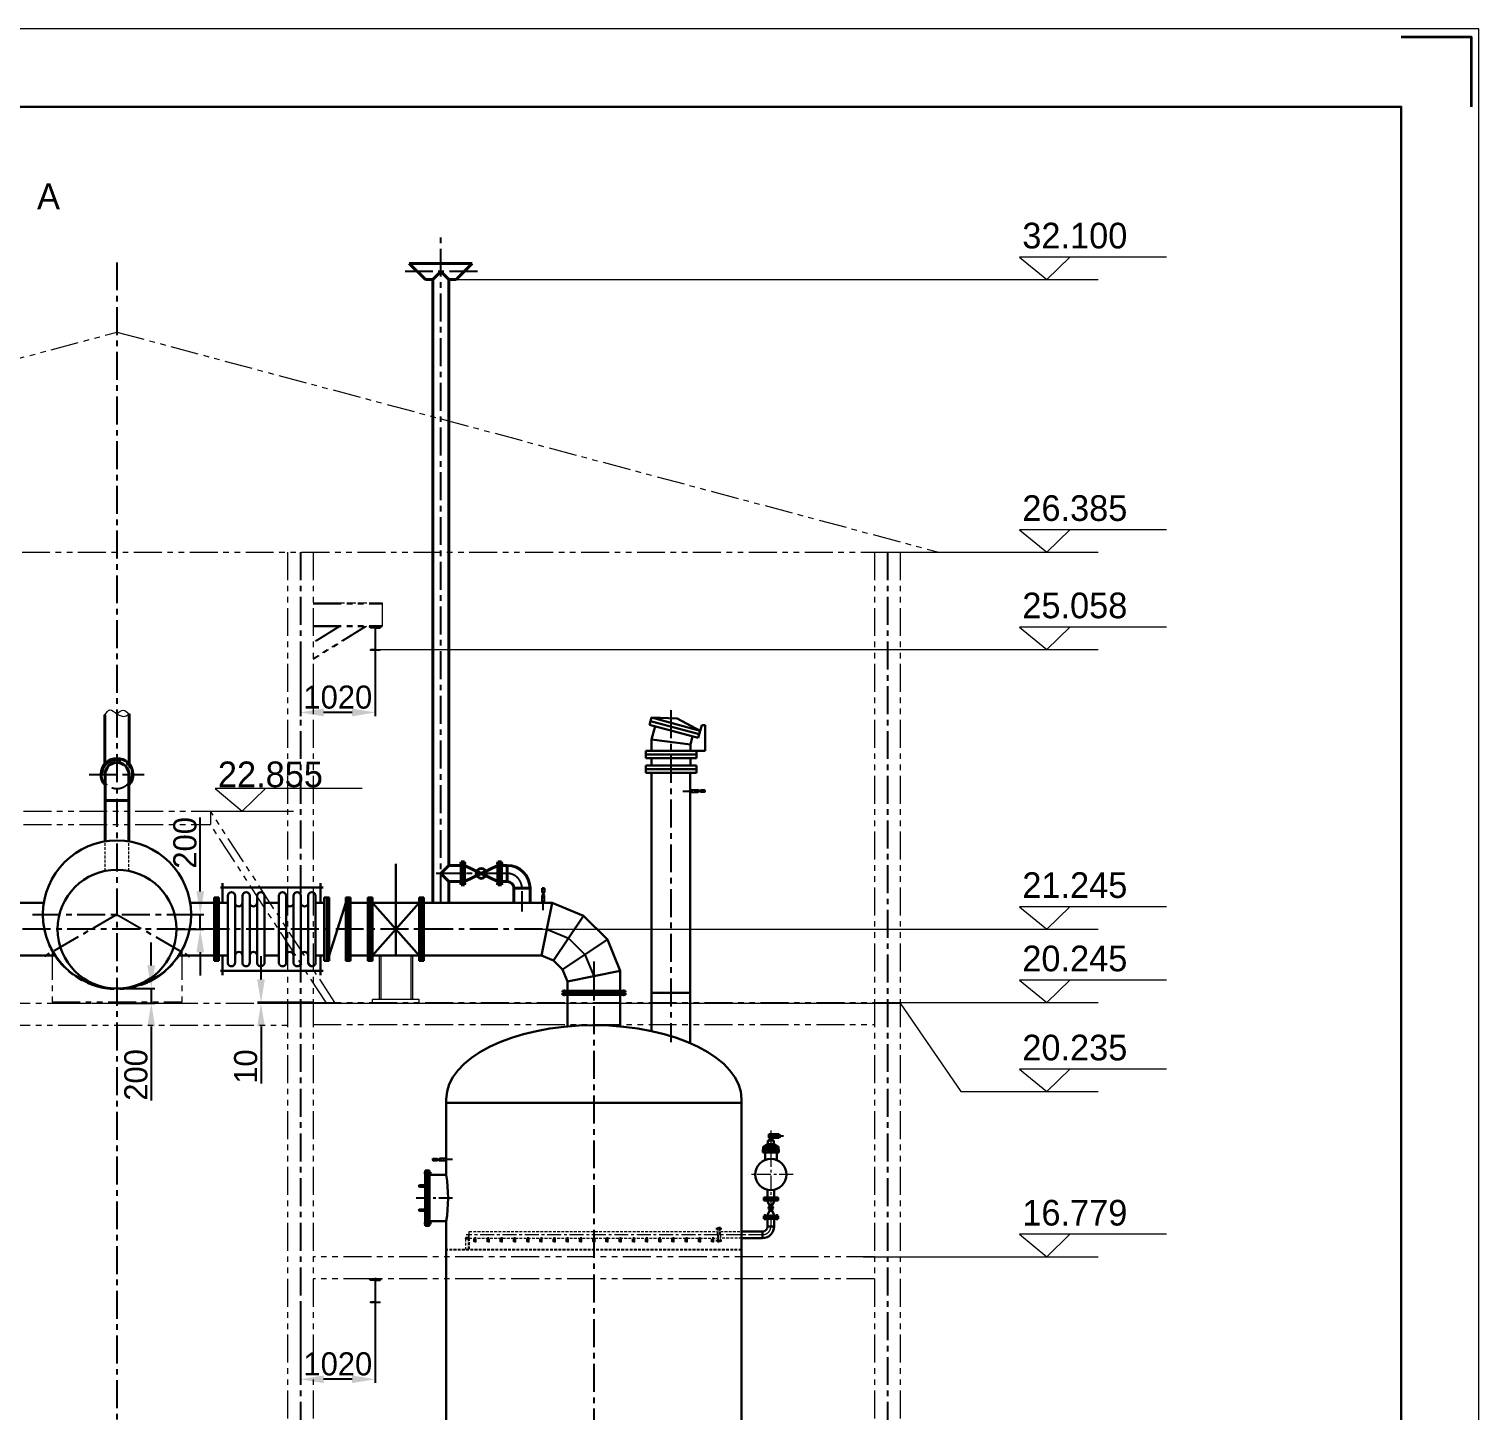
# Model space of a CAD drawing. Header units: millimetres. Extents: x 48549 to 244689, y 99496 to 172785.
# Drawn here: x 189479 to 209241, y 153958 to 172785 of the extents above; entities that cross this region are included whole.
import ezdxf

# ---------------------------------------------------------------- set-up
doc = ezdxf.new("R2010")
doc.units = ezdxf.units.MM
doc.header["$LTSCALE"] = 3
for name, pattern in [('CENTER', [50.8, 31.75, -6.35, 6.35, -6.35]), ('CENTERX2', [101.6, 63.5, -12.7, 12.7, -12.7]), ('DASHED', [19.05, 12.7, -6.35]), ('PHANTOMX2', [127, 63.5, -12.7, 12.7, -12.7, 12.7, -12.7])]:
    doc.linetypes.add(name, pattern=pattern)
doc.layers.add('3中心线层', color=1, linetype='CENTER', plot=False)
for name, color, linetype, lineweight in [('CON', 7, 'Continuous', 40), ('Layer2', 6, 'Continuous', 9), ('Layer3', 6, 'Continuous', 18), ('Layer4', 4, 'DASHED', 5), ('双点划线', 3, 'PHANTOMX2', 20), ('图层1', 7, 'Continuous', 30), ('图层2', 1, 'CENTERX2', 15), ('图层3', 6, 'Continuous', 9), ('图框_内框线', 5, 'Continuous', 30), ('图框_外框线', 7, 'Continuous', 9), ('图框_角线', 5, 'Continuous', 35)]:
    doc.layers.add(name, color=color, linetype=linetype, lineweight=lineweight)
doc.layers.add('Layer1', color=1, linetype='CENTERX2')
doc.styles.add('仿宋体', font='ttxt1.shx', dxfattribs={"bigfont": 'hzfs.shx'})
doc.dimstyles.new('ISO-25', dxfattribs={"dimtxt": 150, "dimasz": 150, "dimexe": 50, "dimexo": 0, "dimgap": 50, "dimtad": 1, "dimdec": 1, "dimdsep": 46, "dimtxsty": '仿宋体', "dimcen": 2.5, "dimazin": 0, "dimtfac": 1, "dimtdec": 1, "dimtmove": 0, "dimatfit": 3, "dimfxl": 1, "dimarcsym": 0})

# ---------------------------------------------------------------- blocks, each defined once
blk = doc.blocks.new('*D24')
at = {"layer": 'Defpoints', "color": 0, "ltscale": 3}
for p in [(190678, 159703), (190678, 159503), (191145, 159503)]:
    blk.add_point(p, dxfattribs=at)
at = {"layer": '图层3', "color": 0, "lineweight": -2, "ltscale": 3}
for p, q in [((191145, 160018), (191145, 160333)), ((190678, 159703), (191195, 159703)), ((191145, 159703), (191145, 159503)), ((190678, 159503), (191195, 159503)), ((191145, 159188), (191145, 158179))]:
    blk.add_line(p, q, dxfattribs=at)
at = {"layer": '图层3', "color": 0, "ltscale": 3}
for points in [[(191092, 160018), (191197, 160018), (191145, 159703)], [(191092, 159188), (191197, 159188), (191145, 159503)]]:
    blk.add_solid(points, dxfattribs=at)
at = {"layer": '图层3', "color": 0, "ltscale": 3, "insert": (190937, 158526), "char_height": 315, "attachment_point": 5, "rotation": 90, "style": '仿宋体'}
blk.add_mtext('200', dxfattribs=at)
blk = doc.blocks.new('*D27')
at = {"layer": 'Defpoints', "color": 0, "ltscale": 3}
for p in [(193178, 155391), (194198, 155453), (193178, 154377)]:
    blk.add_point(p, dxfattribs=at)
at = {"layer": '图层3', "color": 0, "lineweight": -2, "ltscale": 3}
for p, q in [((193178, 155391), (193178, 154327)), ((194198, 155453), (194198, 154327)), ((193883, 154377), (193493, 154377))]:
    blk.add_line(p, q, dxfattribs=at)
at = {"layer": '图层3', "color": 0, "ltscale": 3}
for points in [[(193493, 154430), (193493, 154325), (193178, 154377)], [(193883, 154430), (193883, 154325), (194198, 154377)]]:
    blk.add_solid(points, dxfattribs=at)
at = {"layer": '图层3', "color": 0, "ltscale": 3, "insert": (193688, 154585), "char_height": 315, "attachment_point": 5, "style": '仿宋体'}
blk.add_mtext('1020', dxfattribs=at)
blk = doc.blocks.new('*D28')
at = {"layer": 'Defpoints', "color": 0, "ltscale": 3}
for p in [(193178, 164279), (194198, 164277), (193178, 163468)]:
    blk.add_point(p, dxfattribs=at)
at = {"layer": '图层3', "color": 0, "lineweight": -2, "ltscale": 3}
for p, q in [((193178, 164279), (193178, 163418)), ((194198, 164277), (194198, 163418)), ((193883, 163468), (193493, 163468))]:
    blk.add_line(p, q, dxfattribs=at)
at = {"layer": '图层3', "color": 0, "ltscale": 3}
for points in [[(193493, 163520), (193493, 163415), (193178, 163468)], [(193883, 163520), (193883, 163415), (194198, 163468)]]:
    blk.add_solid(points, dxfattribs=at)
at = {"layer": '图层3', "color": 0, "ltscale": 3, "insert": (193688, 163675), "char_height": 315, "attachment_point": 5, "style": '仿宋体'}
blk.add_mtext('1020', dxfattribs=at)
blk = doc.blocks.new('*D99')
at = {"layer": 'Defpoints', "color": 0, "ltscale": 3}
for p in [(191688, 160713), (191488, 160513), (191813, 160513)]:
    blk.add_point(p, dxfattribs=at)
at = {"layer": '图层3', "color": 0, "lineweight": -2, "ltscale": 3}
for p, q in [((191813, 161028), (191813, 162037)), ((191688, 160713), (191863, 160713)), ((191813, 160513), (191813, 160713)), ((191488, 160513), (191863, 160513)), ((191813, 160198), (191813, 159883))]:
    blk.add_line(p, q, dxfattribs=at)
at = {"layer": '图层3', "color": 0, "ltscale": 3}
for points in [[(191760, 161028), (191865, 161028), (191813, 160713)], [(191760, 160198), (191865, 160198), (191813, 160513)]]:
    blk.add_solid(points, dxfattribs=at)
at = {"layer": '图层3', "color": 0, "ltscale": 3, "insert": (191605, 161690), "char_height": 315, "attachment_point": 5, "rotation": 90, "style": '仿宋体'}
blk.add_mtext('200', dxfattribs=at)
blk = doc.blocks.new('*D100')
at = {"layer": 'Defpoints', "color": 0, "ltscale": 3}
for p in [(192641, 159503), (193353, 159513), (193353, 159503)]:
    blk.add_point(p, dxfattribs=at)
at = {"layer": '图层3', "color": 0, "lineweight": -2, "ltscale": 3}
for p, q in [((192641, 159828), (192641, 160143)), ((193353, 159513), (192591, 159513)), ((193353, 159503), (192591, 159503)), ((192641, 159513), (192641, 159503)), ((192641, 159188), (192641, 158407))]:
    blk.add_line(p, q, dxfattribs=at)
at = {"layer": '图层3', "color": 0, "ltscale": 3}
for points in [[(192588, 159828), (192693, 159828), (192641, 159513)], [(192588, 159188), (192693, 159188), (192641, 159503)]]:
    blk.add_solid(points, dxfattribs=at)
at = {"layer": '图层3', "color": 0, "ltscale": 3, "insert": (192433, 158640), "char_height": 315, "attachment_point": 5, "rotation": 90, "style": '仿宋体'}
blk.add_mtext('10', dxfattribs=at)

msp = doc.modelspace()

# ---------------------------------------------------------------- linework, layer by layer
for p, q in [((198492.068, 162411.409), (198592.068, 162411.409)), ((198492.068, 162379.409), (198592.068, 162379.409)), ((198592.068, 162379.409), (198592.068, 162411.409)), ((198642.068, 162379.409), (198592.068, 162411.409)), ((198592.068, 162379.409), (198642.068, 162411.409)), ((198642.068, 162411.409), (198692.068, 162411.409)), ((198642.068, 162411.409), (198642.068, 162379.409)), ((198692.068, 162379.409), (198642.068, 162379.409)), ((198692.068, 162379.409), (198692.068, 162411.409)), ((196472.679, 161023.061), (196472.679, 161073.061)), ((196504.679, 161073.061), (196472.679, 161073.061)), ((196504.679, 161073.061), (196504.679, 161023.061)), ((196472.679, 161023.061), (196504.679, 161023.061)), ((196504.679, 161023.061), (196472.679, 160973.061)), ((196504.679, 160973.061), (196472.679, 161023.061)), ((196472.679, 160873.061), (196472.679, 160973.061)), ((196504.679, 160973.061), (196472.679, 160973.061)), ((196504.679, 160873.061), (196504.679, 160973.061)), ((194980.943, 157388.099), (195030.943, 157388.099)), ((194980.943, 157388.099), (194980.943, 157356.099)), ((195030.943, 157356.099), (194980.943, 157356.099)), ((195030.943, 157356.099), (195030.943, 157388.099)), ((195030.943, 157388.099), (195080.943, 157356.099)), ((195080.943, 157388.099), (195030.943, 157356.099)), ((195165.943, 157388.099), (195080.943, 157388.099)), ((195080.943, 157388.099), (195080.943, 157356.099)), ((195165.943, 157356.099), (195080.943, 157356.099))]:
    msp.add_line(p, q)
at = {"layer": '3中心线层'}
for p, q in [((198392.197, 162395.409), (198705.631, 162395.409)), ((196488.679, 160773.19), (196488.679, 161086.624)), ((195251.536, 157372.099), (194967.38, 157372.099))]:
    msp.add_line(p, q, dxfattribs=at)
at = {"layer": 'CON'}
for p, q in [((194662.446, 169587.226), (195519.446, 169587.226)), ((194881.446, 169368.226), (194662.446, 169587.226)), ((195300.446, 169368.226), (195519.446, 169587.226)), ((194881.446, 169368.226), (194981.446, 169368.226)), ((194981.446, 169368.226), (195090.946, 169477.726)), ((194981.446, 169368.226), (194981.446, 160873.163)), ((195090.946, 169477.726), (195200.446, 169368.226)), ((195200.446, 169368.226), (195200.446, 161382.591)), ((195200.446, 169368.226), (195300.446, 169368.226)), ((190841.69, 162766.268), (190841.753, 163447.273)), ((190514.223, 162766.299), (190514.288, 163435.808)), ((190515.363, 161709.956), (190515.452, 162623.113)), ((190840.367, 161709.981), (190840.452, 162623.113)), ((190515.398, 162268.318), (190840.4, 162268.287)), ((195200.446, 161382.591), (195090.946, 161273.091)), ((195090.946, 161273.091), (195200.446, 161163.591)), ((195368.94, 161382.591), (195200.446, 161382.591)), ((195368.94, 161430.591), (195368.94, 161115.591)), ((195390.94, 161430.591), (195368.94, 161430.591)), ((195390.94, 161115.591), (195390.94, 161430.591)), ((195390.94, 161430.591), (195392.94, 161430.591)), ((195392.94, 161430.591), (195392.94, 161115.591)), ((195414.94, 161430.591), (195392.94, 161430.591)), ((195414.94, 161115.591), (195414.94, 161430.591)), ((195870.94, 161163.591), (195414.94, 161382.591)), ((195870.94, 161382.591), (195414.94, 161163.591)), ((195870.94, 161115.591), (195870.94, 161430.591)), ((195870.94, 161430.591), (195892.94, 161430.591)), ((195894.94, 161430.591), (195892.94, 161430.591)), ((195892.94, 161430.591), (195892.94, 161115.591)), ((195894.94, 161115.591), (195894.94, 161430.591)), ((195894.94, 161430.591), (195916.94, 161430.591)), ((195916.94, 161430.591), (195916.94, 161115.591)), ((195916.94, 161382.591), (195994.94, 161382.591)), ((195994.94, 161382.591), (195994.94, 161163.591)), ((195200.446, 161163.591), (195200.446, 160873.15)), ((195368.94, 161163.591), (195200.446, 161163.591)), ((195368.94, 161115.591), (195390.94, 161115.591)), ((195392.94, 161115.591), (195390.94, 161115.591)), ((195392.94, 161115.591), (195414.94, 161115.591)), ((195892.94, 161115.591), (195870.94, 161115.591)), ((195892.94, 161115.591), (195894.94, 161115.591)), ((195916.94, 161115.591), (195894.94, 161115.591)), ((195916.94, 161163.591), (195994.94, 161163.591)), ((196307.44, 161070.091), (196088.44, 161070.091)), ((196088.44, 160873.114), (196088.44, 161070.091)), ((196307.44, 161070.091), (196088.44, 161070.091)), ((196307.44, 161070.091), (196307.44, 160873.114))]:
    msp.add_line(p, q, dxfattribs=at)
msp.add_circle((195642.94, 161273.091), 67.33, dxfattribs=at)
for centre, radius, start, end in [((190677.943, 162623.113), 217.5, 318.3367642, 221.6523584), ((190677.943, 162623.113), 162.5, 0, 180), ((195994.94, 161070.091), 312.5, 360, 90), ((195994.94, 161070.091), 93.5, 360, 90)]:
    msp.add_arc(centre, radius, start, end, dxfattribs=at)
at = {"layer": 'Layer1', "ltscale": 2}
for p, q in [((195090.946, 160874.504), (195090.946, 169946.648)), ((190677.943, 169603.944), (190677.943, 138358.043)), ((195591.008, 169477.726), (194605.233, 169477.726)), ((193177.946, 165653.166), (193177.943, 138736.5)), ((201177.946, 165653.166), (201177.943, 138736.5)), ((198227.568, 163498.245), (198227.568, 158974.834)), ((190297.117, 162623.113), (191048.113, 162623.113)), ((195974.94, 161273.091), (195028.385, 161273.091)), ((196197.94, 161030.091), (196197.94, 160753.772)), ((189526.949, 160713.119), (191812.599, 160713.119)), ((190677.943, 160713.119), (189682.49, 160138.394)), ((190677.943, 160713.119), (191676.319, 160136.706)), ((196477.948, 160513.111), (184818.814, 160513.111)), ((196536.983, 160513.111), (196831.125, 160391.347)), ((196831.125, 160391.347), (197056.12, 160166.255)), ((197056.12, 160166.255), (197177.942, 159872.24)), ((197177.942, 160072.24), (197177.943, 138736.5))]:
    msp.add_line(p, q, dxfattribs=at)
at = {"layer": 'Layer1'}
for p, q in [((194197.945, 164654.061), (194197.945, 164277.3)), ((199760.34, 157691.877), (199543.659, 157691.876)), ((194859.033, 157191.929), (194965.973, 157191.929)), ((194877.538, 157011.798), (194782.438, 157011.798)), ((195253.081, 156847.139), (194731.305, 156847.139)), ((199509.944, 156865.019), (199509.944, 156809.818)), ((199669.944, 156865.019), (199669.944, 156809.818)), ((194877.538, 156683.105), (194781.344, 156683.105)), ((194877.538, 156683.105), (194802.538, 156683.105)), ((199509.945, 156628.462), (199509.945, 156544.937)), ((199669.945, 156628.463), (199669.945, 156544.937)), ((194859.033, 156502.974), (194965.973, 156502.974)), ((198922.067, 156426.514), (198839.702, 156426.514)), ((195448.976, 156320.199), (195448.976, 156282.547)), ((195557.945, 156314.496), (195557.945, 156244.379)), ((195737.945, 156314.496), (195737.945, 156244.379)), ((195917.945, 156314.496), (195917.945, 156244.379)), ((196097.945, 156314.496), (196097.945, 156244.379)), ((196277.945, 156314.496), (196277.945, 156244.379)), ((196457.945, 156314.496), (196457.945, 156244.379)), ((196637.945, 156314.496), (196637.945, 156244.379)), ((196817.945, 156314.496), (196817.945, 156244.379)), ((196997.945, 156314.496), (196997.945, 156244.379)), ((197177.945, 156314.496), (197177.945, 156244.379)), ((197357.945, 156314.496), (197357.945, 156244.379)), ((197537.945, 156314.496), (197537.945, 156244.379)), ((197717.945, 156314.496), (197717.945, 156244.379)), ((197897.945, 156314.496), (197897.945, 156244.379)), ((198077.945, 156314.496), (198077.945, 156244.379)), ((198257.945, 156314.496), (198257.945, 156244.379)), ((198437.945, 156314.496), (198437.945, 156244.379)), ((198617.945, 156314.496), (198617.945, 156244.379)), ((198797.945, 156314.496), (198797.945, 156244.379)), ((198922.067, 156266.514), (198839.702, 156266.514)), ((194197.945, 155760.15), (194197.945, 155383.389))]:
    msp.add_line(p, q, dxfattribs=at)
at = {"layer": 'Layer1', "ltscale": 2}
msp.add_circle((190677.943, 162623.113), 197.5, dxfattribs=at)
msp.add_arc((195994.94, 161070.091), 203, 360, 90, dxfattribs=at)
at = {"layer": 'Layer2'}
for p in [(198881.945, 156444.014), (198881.945, 156444.014), (198881.945, 156249.014), (198881.945, 156249.014)]:
    msp.add_line(p, (198881.945, 156346.514), dxfattribs=at)
at = {"layer": 'Layer3'}
for p, q in [((202978.325, 169674.642), (203349.148, 169368.172)), ((204981.32, 169674.642), (202978.325, 169674.642)), ((203349.148, 169368.172), (203665.501, 169674.642)), ((195300.446, 169368.226), (204049.034, 169368.172)), ((202978.325, 165959.637), (203349.148, 165653.166)), ((204981.32, 165959.637), (202978.325, 165959.637)), ((203349.148, 165653.166), (203665.501, 165959.637)), ((201177.946, 165653.166), (204049.034, 165653.166)), ((202978.325, 164632.531), (203349.148, 164326.061)), ((204981.32, 164632.531), (202978.325, 164632.531)), ((203349.148, 164326.061), (203665.501, 164632.531)), ((194210.945, 164326.061), (204049.034, 164326.061)), ((192014.754, 162429.632), (192385.577, 162123.161)), ((194017.749, 162429.632), (192014.754, 162429.632)), ((192385.577, 162123.161), (192701.93, 162429.632)), ((191740.574, 162123.161), (193085.463, 162123.161)), ((202978.325, 160819.581), (203349.148, 160513.111)), ((204981.32, 160819.581), (202978.325, 160819.581)), ((203349.148, 160513.111), (203665.501, 160819.581)), ((196287.443, 160513.111), (204049.034, 160513.111)), ((202978.325, 159819.609), (203349.148, 159513.139)), ((204981.32, 159819.609), (202978.325, 159819.609)), ((203349.148, 159513.139), (203665.501, 159819.609)), ((192817.537, 159503.141), (201352.945, 159503.141)), ((201002.942, 159513.139), (204049.034, 159513.139)), ((202978.324, 158604.918), (203349.148, 158298.447)), ((204981.32, 158604.918), (202978.324, 158604.918)), ((203349.148, 158298.447), (203665.501, 158604.918)), ((202179.669, 158298.447), (204049.033, 158298.447)), ((202978.325, 156353.62), (203349.148, 156047.15)), ((204981.32, 156353.62), (202978.325, 156353.62)), ((203349.148, 156047.15), (203665.501, 156353.62)), ((200848.623, 156047.15), (204049.034, 156047.15))]:
    msp.add_line(p, q, dxfattribs=at)
at = {"layer": 'Layer4'}
for p, q in [((190515.324, 161306.877), (190515.363, 161709.956)), ((190840.33, 161306.404), (190840.367, 161709.981)), ((195477.945, 156352.014), (195470.008, 156352.014)), ((195470.008, 156352.014), (195470.008, 156309.95)), ((195477.945, 156391.014), (198861.945, 156391.014)), ((195477.945, 156302.014), (195477.945, 156391.014)), ((195477.945, 156322.034), (195477.945, 156367.034)), ((198861.945, 156346.514), (198861.945, 156444.014)), ((198861.945, 156444.014), (198881.945, 156444.014)), ((198861.945, 156346.514), (198861.945, 156249.014)), ((198881.945, 156444.014), (198881.945, 156346.514)), ((198881.945, 156444.014), (198881.945, 156346.514)), ((198901.945, 156444.014), (198881.945, 156444.014)), ((198881.945, 156249.014), (198881.945, 156346.514)), ((198881.945, 156249.014), (198881.945, 156346.514)), ((198901.945, 156346.514), (198901.945, 156444.014)), ((198901.945, 156391.639), (199191.945, 156391.639)), ((198901.945, 156346.514), (198901.945, 156249.014)), ((199189.943, 156147.139), (195165.943, 156147.139)), ((199189.943, 156139.139), (195165.943, 156139.139)), ((195470.008, 156309.95), (195427.945, 156309.95)), ((195427.945, 156309.95), (195427.945, 156302.014)), ((195427.945, 156302.014), (195477.945, 156302.014)), ((195427.945, 156294.077), (195427.945, 156302.014)), ((195470.008, 156294.077), (195427.945, 156294.077)), ((195427.945, 156294.077), (195427.945, 156147.139)), ((195470.008, 156147.139), (195470.008, 156294.077)), ((195477.945, 156302.014), (198861.945, 156302.014)), ((195477.945, 156302.014), (195477.945, 156147.139)), ((195541.945, 156252.014), (195541.945, 156302.014)), ((195557.945, 156252.014), (195541.945, 156252.014)), ((195557.945, 156252.014), (195573.945, 156252.014)), ((195573.945, 156252.014), (195573.945, 156302.014)), ((195721.945, 156252.014), (195721.945, 156302.014)), ((195737.945, 156252.014), (195721.945, 156252.014)), ((195737.945, 156252.014), (195753.945, 156252.014)), ((195753.945, 156252.014), (195753.945, 156302.014)), ((195901.945, 156252.014), (195901.945, 156302.014)), ((195917.945, 156252.014), (195901.945, 156252.014)), ((195917.945, 156252.014), (195933.945, 156252.014)), ((195933.945, 156252.014), (195933.945, 156302.014)), ((196081.945, 156252.014), (196081.945, 156302.014)), ((196097.945, 156252.014), (196081.945, 156252.014)), ((196097.945, 156252.014), (196113.945, 156252.014)), ((196113.945, 156252.014), (196113.945, 156302.014)), ((196261.945, 156252.014), (196261.945, 156302.014)), ((196277.945, 156252.014), (196261.945, 156252.014)), ((196277.945, 156252.014), (196293.945, 156252.014)), ((196293.945, 156252.014), (196293.945, 156302.014)), ((196441.945, 156252.014), (196441.945, 156302.014)), ((196457.945, 156252.014), (196441.945, 156252.014)), ((196457.945, 156252.014), (196473.945, 156252.014)), ((196473.945, 156252.014), (196473.945, 156302.014)), ((196621.945, 156252.014), (196621.945, 156302.014)), ((196637.945, 156252.014), (196621.945, 156252.014)), ((196637.945, 156252.014), (196653.945, 156252.014)), ((196653.945, 156252.014), (196653.945, 156302.014)), ((196801.945, 156252.014), (196801.945, 156302.014)), ((196817.945, 156252.014), (196801.945, 156252.014)), ((196817.945, 156252.014), (196833.945, 156252.014)), ((196833.945, 156252.014), (196833.945, 156302.014)), ((196981.945, 156252.014), (196981.945, 156302.014)), ((196997.945, 156252.014), (196981.945, 156252.014)), ((196997.945, 156252.014), (197013.945, 156252.014)), ((197013.945, 156252.014), (197013.945, 156302.014)), ((197161.945, 156252.014), (197161.945, 156302.014)), ((197177.945, 156252.014), (197161.945, 156252.014)), ((197177.945, 156252.014), (197193.945, 156252.014)), ((197193.945, 156252.014), (197193.945, 156302.014)), ((197341.945, 156252.014), (197341.945, 156302.014)), ((197357.945, 156252.014), (197341.945, 156252.014)), ((197357.945, 156252.014), (197373.945, 156252.014)), ((197373.945, 156252.014), (197373.945, 156302.014)), ((197521.945, 156252.014), (197521.945, 156302.014)), ((197537.945, 156252.014), (197521.945, 156252.014)), ((197537.945, 156252.014), (197553.945, 156252.014)), ((197553.945, 156252.014), (197553.945, 156302.014)), ((197701.945, 156252.014), (197701.945, 156302.014)), ((197717.945, 156252.014), (197701.945, 156252.014)), ((197717.945, 156252.014), (197733.945, 156252.014)), ((197733.945, 156252.014), (197733.945, 156302.014)), ((197881.945, 156252.014), (197881.945, 156302.014)), ((197897.945, 156252.014), (197881.945, 156252.014)), ((197897.945, 156252.014), (197913.945, 156252.014)), ((197913.945, 156252.014), (197913.945, 156302.014)), ((198061.945, 156252.014), (198061.945, 156302.014)), ((198077.945, 156252.014), (198061.945, 156252.014)), ((198077.945, 156252.014), (198093.945, 156252.014)), ((198093.945, 156252.014), (198093.945, 156302.014)), ((198241.945, 156252.014), (198241.945, 156302.014)), ((198257.945, 156252.014), (198241.945, 156252.014)), ((198257.945, 156252.014), (198273.945, 156252.014)), ((198273.945, 156252.014), (198273.945, 156302.014)), ((198421.945, 156252.014), (198421.945, 156302.014)), ((198437.945, 156252.014), (198421.945, 156252.014)), ((198437.945, 156252.014), (198453.945, 156252.014)), ((198453.945, 156252.014), (198453.945, 156302.014)), ((198601.945, 156252.014), (198601.945, 156302.014)), ((198617.945, 156252.014), (198601.945, 156252.014)), ((198617.945, 156252.014), (198633.945, 156252.014)), ((198633.945, 156252.014), (198633.945, 156302.014)), ((198781.945, 156252.014), (198781.945, 156302.014)), ((198797.945, 156252.014), (198781.945, 156252.014)), ((198797.945, 156252.014), (198813.945, 156252.014)), ((198813.945, 156252.014), (198813.945, 156302.014)), ((198861.945, 156249.014), (198881.945, 156249.014)), ((198901.945, 156249.014), (198881.945, 156249.014)), ((199191.945, 156302.639), (198901.945, 156302.639))]:
    msp.add_line(p, q, dxfattribs=at)
at = {"layer": '双点划线', "ltscale": 2}
for p, q in [((179477.944, 165653.166), (190677.943, 168653.197)), ((190677.943, 168653.197), (201877.942, 165653.166)), ((179477.944, 165653.166), (201877.942, 165653.166)), ((193002.945, 165653.166), (193002.943, 139348.139)), ((193352.945, 165653.166), (193352.943, 139348.139)), ((201002.945, 165653.166), (201002.943, 139348.139)), ((201352.945, 165653.166), (201352.943, 139348.139)), ((193352.945, 164961.061), (194292.945, 164961.061)), ((193352.945, 164948.061), (194292.945, 164948.061)), ((193397.945, 164961.061), (194292.945, 164961.061)), ((194292.945, 164961.061), (194292.945, 164641.061)), ((193352.945, 164654.061), (194292.945, 164654.061)), ((194080.864, 164641.061), (193352.945, 164189.152)), ((194060.577, 164641.061), (193352.945, 164201.746)), ((193701.677, 164641.061), (193352.945, 164424.56)), ((193721.964, 164641.061), (193352.945, 164411.965)), ((193352.945, 164641.061), (194292.945, 164641.061)), ((194115.945, 164641.061), (194115.945, 164631.061)), ((194115.945, 164631.061), (194279.945, 164631.061)), ((194272.945, 164641.061), (194122.945, 164641.061)), ((194132.945, 164631.061), (194132.945, 164616.061)), ((194262.945, 164631.061), (194262.945, 164616.061)), ((194279.945, 164641.061), (194279.945, 164631.061)), ((194193.195, 164616.061), (194132.945, 164616.061)), ((194193.195, 164616.061), (194193.195, 164326.061)), ((194202.695, 164616.061), (194262.945, 164616.061)), ((194202.695, 164616.061), (194202.695, 164326.061)), ((194193.195, 164326.061), (194132.945, 164326.061)), ((194132.945, 164311.061), (194132.945, 164326.061)), ((194262.945, 164311.061), (194132.945, 164311.061)), ((194202.695, 164326.061), (194262.945, 164326.061)), ((194262.945, 164311.061), (194262.945, 164326.061)), ((189402.943, 162123.161), (191952.946, 162123.161)), ((193647.914, 159513.139), (191952.946, 162123.161)), ((191952.946, 162123.161), (191952.946, 161939.554)), ((189402.943, 161939.554), (191952.946, 161939.554)), ((193528.678, 159513.139), (191952.946, 161939.554)), ((189743.533, 160304.145), (189752.694, 160308.155)), ((191612.353, 160304.145), (191603.192, 160308.155)), ((189794.607, 160203.124), (189794.607, 159503.141)), ((191561.279, 160203.124), (191561.279, 159503.141)), ((188352.944, 159503.141), (193002.945, 159503.141)), ((189794.607, 159523.141), (191561.279, 159523.141)), ((189794.607, 159503.141), (191561.279, 159503.141)), ((193352.942, 159513.139), (201002.942, 159513.139)), ((188352.944, 159203.141), (193002.945, 159203.141)), ((193352.942, 159213.139), (201002.942, 159213.139)), ((201002.942, 156047.15), (193352.942, 156047.15)), ((201002.942, 155747.15), (193352.942, 155747.15)), ((194115.945, 155747.15), (194115.945, 155737.15)), ((194115.945, 155737.15), (194279.945, 155737.15)), ((194272.945, 155747.15), (194122.945, 155747.15)), ((194132.945, 155737.15), (194132.945, 155722.15)), ((194262.945, 155737.15), (194262.945, 155722.15)), ((194279.945, 155747.15), (194279.945, 155737.15)), ((194193.195, 155722.15), (194132.945, 155722.15)), ((194193.195, 155722.15), (194193.195, 155432.15)), ((194202.695, 155722.15), (194262.945, 155722.15)), ((194202.695, 155722.15), (194202.695, 155432.15)), ((194193.195, 155432.15), (194132.945, 155432.15)), ((194132.945, 155417.15), (194132.945, 155432.15)), ((194262.945, 155417.15), (194132.945, 155417.15)), ((194202.695, 155432.15), (194262.945, 155432.15)), ((194262.945, 155417.15), (194262.945, 155432.15))]:
    msp.add_line(p, q, dxfattribs=at)
msp.add_arc((190677.943, 160713.141), 1020, 203.6392359, 336.3607641, dxfattribs=at)
at = {"layer": '图层1'}
for p, q in [((197961.582, 163396.929), (197935.7, 163300.336)), ((198601.223, 163122.01), (197935.7, 163300.336)), ((198614.164, 163170.306), (197948.641, 163348.632)), ((197961.582, 163396.929), (198315.049, 163385.04)), ((198627.105, 163218.602), (197961.582, 163396.929)), ((198012.974, 163279.631), (197965.139, 163101.106)), ((198315.049, 163385.04), (198627.105, 163218.602)), ((198647.686, 163295.412), (198601.223, 163122.01)), ((198647.686, 163295.412), (198694.139, 163295.412)), ((198694.139, 163295.412), (198694.139, 162945.412)), ((197965.139, 163101.106), (197965.139, 162945.412)), ((197965.139, 163101.106), (198494.139, 163031.462)), ((198523.949, 163142.715), (198494.139, 163031.462)), ((197885.139, 162945.412), (197885.139, 162845.412)), ((197885.139, 162945.412), (198694.139, 162945.412)), ((197885.139, 162895.412), (198574.139, 162895.412)), ((197885.139, 162845.412), (198574.139, 162845.412)), ((197965.139, 162845.412), (197965.139, 162745.412)), ((198494.139, 163031.462), (198494.139, 162945.412)), ((198494.139, 162845.412), (198494.139, 162745.412)), ((198574.139, 162945.412), (198574.139, 162845.412)), ((197885.139, 162745.412), (197885.139, 162645.412)), ((197885.139, 162745.412), (198574.139, 162745.412)), ((197885.139, 162695.412), (198574.139, 162695.412)), ((198574.139, 162745.412), (198574.139, 162645.412)), ((197885.139, 162645.412), (198574.139, 162645.412)), ((197963.068, 162645.412), (197963.068, 159447.139)), ((198492.068, 162645.412), (198492.068, 159447.139)), ((194477.963, 161405.424), (194477.963, 160153.114)), ((192088.066, 161082.983), (193488.066, 161082.977)), ((192117.966, 160873.115), (192117.967, 161140.878)), ((193453.966, 160873.108), (193453.967, 161140.871)), ((189351.918, 160873.118), (189680.688, 160873.112)), ((192003.968, 160873.118), (191675.198, 160873.112)), ((192003.968, 160943.119), (192003.96, 160083.119)), ((192035.968, 160943.118), (192003.968, 160943.119)), ((192035.968, 160943.118), (192035.96, 160083.118)), ((192067.968, 160943.118), (192035.968, 160943.118)), ((192067.96, 160083.118), (192067.968, 160943.118)), ((192067.968, 160873.115), (192187.966, 160873.114)), ((192187.964, 160463.114), (192187.966, 160968.667)), ((192187.964, 160463.114), (192187.966, 160873.114)), ((192287.964, 160463.114), (192287.966, 160968.666)), ((192387.964, 160463.113), (192387.966, 160968.666)), ((192487.964, 160463.113), (192487.966, 160968.665)), ((192587.964, 160463.112), (192587.966, 160968.665)), ((192687.964, 160463.112), (192687.966, 160968.664)), ((192687.966, 160873.112), (192883.966, 160873.111)), ((192883.964, 160463.111), (192883.966, 160968.663)), ((192983.964, 160463.11), (192983.966, 160968.662)), ((193083.964, 160463.11), (193083.966, 160968.662)), ((193183.964, 160463.109), (193183.966, 160968.661)), ((193283.964, 160463.109), (193283.966, 160968.661)), ((193383.964, 160463.108), (193383.966, 160968.661)), ((193383.964, 160463.108), (193383.966, 160873.108)), ((193503.964, 160873.108), (193383.966, 160873.107)), ((193383.966, 160873.108), (193383.966, 160873.108)), ((193503.964, 160083.114), (193503.964, 160943.114)), ((193503.964, 160943.114), (193535.964, 160943.114)), ((193535.964, 160943.114), (193535.964, 160083.114)), ((193535.964, 160943.114), (193567.964, 160943.114)), ((193567.964, 160943.114), (193567.964, 160083.114)), ((193567.964, 160153.114), (193795.964, 160873.114)), ((193795.964, 160083.114), (193795.964, 160943.114)), ((193795.964, 160943.114), (193827.964, 160943.114)), ((193827.964, 160943.114), (193827.964, 160083.114)), ((193827.964, 160943.114), (193859.964, 160943.114)), ((193859.964, 160943.114), (193859.964, 160083.114)), ((194095.964, 160873.114), (193859.964, 160873.113)), ((194095.964, 160083.114), (194095.964, 160943.114)), ((194095.964, 160943.114), (194127.964, 160943.114)), ((194127.964, 160943.114), (194127.964, 160083.114)), ((194127.964, 160943.114), (194159.964, 160943.114)), ((194159.964, 160943.114), (194159.964, 160083.114)), ((194795.964, 160873.114), (194159.964, 160873.114)), ((194159.964, 160873.114), (194795.964, 160153.114)), ((194159.964, 160153.114), (194795.964, 160873.114)), ((194795.964, 160083.114), (194795.964, 160943.114)), ((194795.964, 160943.114), (194827.964, 160943.114)), ((194827.964, 160943.114), (194827.964, 160083.114)), ((194827.964, 160943.114), (194859.964, 160943.114)), ((194859.964, 160943.114), (194859.964, 160083.114)), ((196608.673, 160873.073), (194859.964, 160873.171)), ((196465.457, 160153.081), (196608.673, 160873.073)), ((196608.673, 160873.073), (196465.457, 160153.081)), ((196608.67, 160873.061), (197035.057, 160696.553)), ((197035.057, 160696.553), (196627.192, 160086.14)), ((197035.057, 160696.553), (196627.192, 160086.14)), ((197035.057, 160696.553), (197361.301, 160370.17)), ((192187.964, 160563.114), (192187.962, 160057.562)), ((192187.964, 160563.114), (192187.962, 160153.114)), ((192287.964, 160563.114), (192287.962, 160057.562)), ((192387.964, 160563.113), (192387.962, 160057.561)), ((192487.964, 160563.113), (192487.962, 160057.561)), ((192587.964, 160563.112), (192587.962, 160057.56)), ((192687.964, 160563.112), (192687.962, 160057.56)), ((192883.964, 160563.111), (192883.962, 160057.558)), ((192983.964, 160563.11), (192983.962, 160057.558)), ((193083.964, 160563.11), (193083.962, 160057.557)), ((193183.964, 160563.109), (193183.962, 160057.557)), ((193283.964, 160563.109), (193283.962, 160057.556)), ((193383.964, 160563.108), (193383.962, 160057.556)), ((193383.964, 160563.108), (193383.962, 160153.108)), ((197361.307, 160370.174), (196750.934, 159962.336)), ((197361.307, 160370.174), (197537.946, 159943.859)), ((189351.926, 160153.113), (189837.404, 160153.11)), ((192003.961, 160153.113), (191530.448, 160153.11)), ((192035.96, 160083.118), (192003.96, 160083.119)), ((192067.96, 160083.118), (192035.96, 160083.118)), ((192067.961, 160153.118), (192187.962, 160153.117)), ((192117.962, 160153.115), (192117.961, 159885.352)), ((192687.962, 160153.112), (192883.962, 160153.111)), ((193503.964, 160153.111), (193383.962, 160153.111)), ((193383.962, 160153.108), (193383.962, 160153.108)), ((193453.962, 160153.108), (193453.961, 159885.345)), ((193503.964, 160083.114), (193535.964, 160083.114)), ((193535.964, 160083.114), (193567.964, 160083.114)), ((193795.964, 160083.114), (193827.964, 160083.114)), ((193827.964, 160083.114), (193859.964, 160083.114)), ((194095.964, 160153.114), (193859.964, 160153.114)), ((194095.964, 160083.114), (194127.964, 160083.114)), ((194127.964, 160083.114), (194159.964, 160083.114)), ((194795.964, 160153.114), (194159.964, 160153.114)), ((194795.964, 160083.114), (194827.964, 160083.114)), ((194827.964, 160083.114), (194859.964, 160083.114)), ((196478.006, 160153.08), (194859.964, 160153.219)), ((196465.46, 160153.092), (196627.192, 160086.14)), ((196627.192, 160086.14), (196750.94, 159962.34)), ((192088.06, 159943.246), (193488.06, 159943.239)), ((196750.926, 159962.354), (196817.945, 159800.604)), ((197537.946, 159943.85), (196817.945, 159800.633)), ((197537.944, 159674.128), (197537.946, 159943.85)), ((196817.944, 159674.128), (196817.945, 159800.604)), ((196747.94, 159674.128), (197177.94, 159674.128)), ((196747.94, 159653.128), (196747.94, 159674.128)), ((197177.94, 159653.128), (196747.94, 159653.128)), ((196747.94, 159640.141), (196747.94, 159619.141)), ((197177.94, 159640.141), (196747.94, 159640.141)), ((196747.94, 159619.141), (197177.94, 159619.141)), ((196796.065, 159648.128), (196796.065, 159653.128)), ((197177.94, 159648.128), (196796.065, 159648.128)), ((196796.065, 159648.128), (196796.065, 159645.141)), ((196796.065, 159645.141), (196796.065, 159640.141)), ((197177.94, 159645.141), (196796.065, 159645.141)), ((196817.94, 159648.13), (197537.94, 159648.126)), ((196817.94, 159645.139), (197537.94, 159645.143)), ((196817.943, 159447.139), (196817.944, 159619.141)), ((197607.94, 159674.128), (197177.94, 159674.128)), ((197177.94, 159653.128), (197607.94, 159653.128)), ((197177.94, 159648.128), (197559.815, 159648.128)), ((197177.94, 159645.141), (197559.815, 159645.141)), ((197177.94, 159640.141), (197607.94, 159640.141)), ((197607.94, 159619.141), (197177.94, 159619.141)), ((197537.943, 159447.139), (197537.944, 159619.141)), ((197559.815, 159648.128), (197559.815, 159653.128)), ((197559.815, 159648.128), (197559.815, 159645.141)), ((197559.815, 159645.141), (197559.815, 159640.141)), ((197607.94, 159653.128), (197607.94, 159674.128)), ((197607.94, 159640.141), (197607.94, 159619.141)), ((197965.139, 159645.418), (198494.139, 159645.418)), ((196817.943, 159447.139), (196817.943, 159186.905)), ((197537.943, 159447.139), (197537.943, 159186.905)), ((197963.068, 159447.139), (197963.068, 159117.814)), ((198492.068, 159447.139), (198492.068, 158954.504)), ((195165.943, 158147.139), (195165.943, 158197.139)), ((195165.943, 157162.451), (195165.943, 158147.139)), ((195165.943, 158147.139), (199189.943, 158147.139)), ((199189.943, 158147.139), (199189.943, 158197.139)), ((199189.943, 158147.139), (199189.943, 147347.139)), ((199563.15, 157717.03), (199563.15, 157666.722)), ((199704.701, 157717.03), (199563.15, 157717.03)), ((199564.701, 157666.722), (199564.701, 157717.03)), ((199645.465, 157717.03), (199645.465, 157666.722)), ((199704.701, 157666.722), (199704.701, 157717.03)), ((199484.943, 157552.431), (199589.943, 157552.431)), ((199484.943, 157542.431), (199484.943, 157552.431)), ((199589.943, 157542.431), (199484.943, 157542.431)), ((199484.943, 157542.431), (199484.943, 157507.839)), ((199549.943, 157582.431), (199497.981, 157552.431)), ((199549.943, 157632.431), (199589.943, 157632.431)), ((199549.943, 157582.431), (199549.943, 157632.431)), ((199589.943, 157582.431), (199549.943, 157582.431)), ((199563.15, 157666.722), (199579.943, 157666.722)), ((199564.701, 157701.056), (199583.658, 157701.056)), ((199564.701, 157682.696), (199583.658, 157682.696)), ((199569.943, 157654.842), (199589.943, 157654.842)), ((199569.943, 157632.431), (199569.943, 157654.842)), ((199589.943, 157632.431), (199569.943, 157632.431)), ((199579.943, 157666.722), (199589.943, 157666.722)), ((199579.943, 157654.842), (199579.943, 157666.722)), ((199579.943, 157654.842), (199589.943, 157654.842)), ((199579.943, 157654.842), (199579.943, 157654.842)), ((199583.658, 157701.056), (199583.658, 157691.876)), ((199583.658, 157682.696), (199583.658, 157691.876)), ((199599.943, 157666.722), (199589.943, 157666.722)), ((199589.943, 157666.722), (199704.701, 157666.722)), ((199609.943, 157654.842), (199589.943, 157654.842)), ((199599.943, 157654.842), (199589.943, 157654.842)), ((199629.943, 157632.431), (199589.943, 157632.431)), ((199589.943, 157632.431), (199609.943, 157632.431)), ((199589.943, 157582.431), (199629.943, 157582.431)), ((199694.943, 157552.431), (199589.943, 157552.431)), ((199589.943, 157542.431), (199694.943, 157542.431)), ((199599.943, 157654.842), (199599.943, 157666.722)), ((199616.735, 157666.722), (199599.943, 157666.722)), ((199599.943, 157654.842), (199599.943, 157654.842)), ((199609.943, 157632.431), (199609.943, 157654.842)), ((199629.943, 157582.431), (199629.943, 157632.431)), ((199629.943, 157582.431), (199681.905, 157552.431)), ((199694.943, 157542.431), (199694.943, 157552.431)), ((199694.943, 157542.431), (199694.943, 157507.84)), ((199704.701, 157701.056), (199723.658, 157701.056)), ((199704.701, 157682.697), (199723.658, 157682.697)), ((199723.658, 157701.056), (199723.658, 157691.876)), ((199723.658, 157682.697), (199723.658, 157691.876)), ((199479.943, 157507.839), (199589.943, 157507.839)), ((199479.943, 157468.839), (199479.943, 157507.839)), ((199479.943, 157488.839), (199589.943, 157488.839)), ((199479.943, 157468.839), (199589.943, 157468.839)), ((199484.943, 157488.839), (199694.943, 157488.84)), ((199510.443, 157366.447), (199510.443, 157468.839)), ((199699.943, 157507.84), (199589.943, 157507.839)), ((199699.943, 157488.84), (199589.943, 157488.839)), ((199699.943, 157468.84), (199589.943, 157468.839)), ((199669.443, 157366.447), (199669.443, 157468.84)), ((199699.943, 157488.84), (199699.943, 157507.84)), ((199699.943, 157488.84), (199699.943, 157468.84)), ((194876.943, 157224.951), (194876.943, 156847.451)), ((194906.943, 157224.951), (194876.943, 157224.951)), ((194906.943, 157224.951), (194936.943, 157224.951)), ((194906.943, 156847.451), (194906.943, 157224.951)), ((194906.943, 156847.451), (194906.943, 157224.951)), ((194936.943, 157224.951), (194936.943, 156847.451)), ((195165.943, 157162.451), (194936.943, 157162.451)), ((194802.538, 157021.798), (194876.943, 157021.798)), ((194802.538, 157001.798), (194876.943, 157001.798)), ((199545.444, 156960.54), (199545.444, 156855.839)), ((199634.444, 156960.54), (199634.444, 156855.84)), ((194876.943, 156469.951), (194876.943, 156847.451)), ((194906.943, 156469.951), (194906.943, 156847.451)), ((194906.943, 156469.951), (194906.943, 156847.451)), ((194936.943, 156469.951), (194936.943, 156847.451)), ((199589.944, 156855.839), (199492.444, 156855.839)), ((199492.444, 156855.839), (199492.444, 156835.839)), ((199492.444, 156835.839), (199589.944, 156835.839)), ((199492.444, 156835.839), (199589.944, 156835.839)), ((199492.444, 156815.839), (199492.444, 156835.839)), ((199589.944, 156815.839), (199492.444, 156815.839)), ((199638.695, 156605.84), (199541.194, 156815.839)), ((199541.195, 156605.839), (199638.694, 156815.84)), ((199589.944, 156855.839), (199687.444, 156855.84)), ((199687.444, 156835.84), (199589.944, 156835.839)), ((199687.444, 156835.84), (199589.944, 156835.839)), ((199589.944, 156815.839), (199687.444, 156815.84)), ((199687.444, 156855.84), (199687.444, 156835.84)), ((199687.444, 156815.84), (199687.444, 156835.84)), ((194802.538, 156693.105), (194876.943, 156693.105)), ((194802.538, 156673.105), (194876.943, 156673.105)), ((195165.943, 156532.451), (194936.943, 156532.451)), ((195165.943, 147347.139), (195165.943, 156532.451)), ((199589.945, 156605.839), (199492.445, 156605.839)), ((199492.445, 156605.839), (199492.445, 156585.839)), ((199492.445, 156565.839), (199492.445, 156585.839)), ((199492.445, 156585.839), (199589.945, 156585.839)), ((199492.445, 156585.839), (199589.945, 156585.839)), ((199492.445, 156585.839), (199589.945, 156585.839)), ((199492.445, 156585.839), (199589.945, 156585.839)), ((199492.445, 156585.839), (199589.945, 156585.839)), ((199589.945, 156565.839), (199492.445, 156565.839)), ((199545.445, 156565.839), (199545.445, 156461.139)), ((199589.945, 156605.839), (199687.445, 156605.84)), ((199687.445, 156585.84), (199589.945, 156585.839)), ((199687.445, 156585.84), (199589.945, 156585.839)), ((199687.445, 156585.84), (199589.945, 156585.839)), ((199687.445, 156585.84), (199589.945, 156585.839)), ((199687.445, 156585.84), (199589.945, 156585.839)), ((199589.945, 156565.839), (199687.445, 156565.84)), ((199634.445, 156565.84), (199634.445, 156461.139)), ((199687.445, 156605.84), (199687.445, 156585.84)), ((199687.445, 156565.84), (199687.445, 156585.84)), ((194906.943, 156469.951), (194876.943, 156469.951)), ((194906.943, 156469.951), (194936.943, 156469.951)), ((199475.945, 156391.639), (199189.943, 156391.639)), ((199475.945, 156391.639), (199475.945, 156302.639)), ((199634.445, 156461.139), (199545.445, 156461.139)), ((199475.945, 156302.639), (199189.943, 156302.639))]:
    msp.add_line(p, q, dxfattribs=at)
for centre, radius in [((190677.943, 160713.119), 1010.008), ((190677.943, 160513.111), 810), ((199589.944, 157168.839), 213), ((199589.944, 156710.839), 30)]:
    msp.add_circle(centre, radius, dxfattribs=at)
for centre, radius, start, end in [((192237.966, 160968.666), 50, 359.9997196, 179.9997196), ((192337.966, 160873.114), 50, 179.9997196, 359.9997196), ((192437.966, 160968.665), 50, 359.9997196, 179.9997196), ((192537.966, 160873.113), 50, 179.9997196, 359.9997196), ((192637.966, 160968.664), 50, 359.9997196, 179.9997196), ((192933.966, 160968.663), 50, 359.9997196, 179.9997196), ((193033.966, 160873.11), 50, 179.9997196, 359.9997196), ((193133.966, 160968.662), 50, 359.9997196, 179.9997196), ((193233.966, 160873.109), 50, 179.9997196, 359.9997196), ((193333.966, 160968.661), 50, 359.9997196, 179.9997196), ((192337.962, 160153.114), 50, 359.9997196, 179.9997196), ((192537.962, 160153.113), 50, 359.9997196, 179.9997196), ((193033.962, 160153.11), 50, 359.9997196, 179.9997196), ((193233.962, 160153.109), 50, 359.9997196, 179.9997196), ((192237.962, 160057.562), 50, 179.9997196, 359.9997196), ((192437.962, 160057.561), 50, 179.9997196, 359.9997196), ((192637.962, 160057.56), 50, 179.9997196, 359.9997196), ((192933.962, 160057.558), 50, 179.9997196, 359.9997196), ((193133.962, 160057.557), 50, 179.9997196, 359.9997196), ((193333.962, 160057.556), 50, 179.9997196, 359.9997196), ((193190.006, 156847.139), 2000.938, 350.9334033, 9.0665967), ((194802.538, 157011.798), 10, 90, 270), ((194802.538, 156683.105), 10, 90, 270), ((199475.945, 156461.139), 69.5, 270.0000999, 0.0000999), ((199475.945, 156461.139), 158.5, 270.0000999, 0.0000999)]:
    msp.add_arc(centre, radius, start, end, dxfattribs=at)
msp.add_ellipse((197177.943, 158197.139), major_axis=(-2012, 0), ratio=0.5, start_param=3.141592654, end_param=6.283185307, dxfattribs=at)
at = {"layer": '图层2'}
for p, q in [((196772.94, 159690.573), (196772.94, 159599.192)), ((197582.94, 159690.852), (197582.94, 159599.192)), ((199589.943, 157766.699), (199589.945, 156461.139)), ((199895.867, 157168.84), (199284.021, 157168.839)), ((199475.945, 156347.138), (195435.221, 156347.139))]:
    msp.add_line(p, q, dxfattribs=at)
msp.add_arc((199475.945, 156461.139), 114, 270.0000999, 0.0000999, dxfattribs=at)
at = {"layer": '图层3', "ltscale": 3}
for p, q in [((195439.194, 161413.091), (195344.695, 161413.091)), ((195846.685, 161413.091), (195941.184, 161413.091)), ((195439.194, 161133.091), (195344.695, 161133.091)), ((195846.685, 161133.091), (195941.184, 161133.091)), ((194249.313, 160153.114), (194249.313, 159553.139)), ((194274.313, 160153.114), (194274.313, 159553.139)), ((194681.617, 160153.114), (194681.617, 159553.139)), ((194706.617, 160153.114), (194706.617, 159553.139)), ((194794.808, 159553.139), (194161.121, 159553.139)), ((194161.121, 159513.139), (194161.121, 159553.139)), ((194794.808, 159513.139), (194794.808, 159553.139)), ((201352.945, 159503.141), (202179.669, 158298.447))]:
    msp.add_line(p, q, dxfattribs=at)
msp.add_open_spline([(190514.223, 163435.711), (190535.873, 163468.002), (190582.456, 163537.481), (190676.899, 163436.435), (190775.654, 163399.969), (190825.201, 163435.252), (190841.753, 163447.273)], degree=3, knots=[0, 0, 0, 0, 96.054883585, 206.673570133, 323.49221166, 382.300824805, 382.300824805, 382.300824805, 382.300824805], dxfattribs=at)
msp.add_spline([(190677.943, 163448.323), (190766.05, 163499.191), (190841.753, 163447.273)], degree=3, dxfattribs=at)
at = {"layer": '图框_内框线'}
msp.add_lwpolyline([(122808.01, 110926.221), (208182.226, 110926.221), (208182.226, 171726.221), (122808.01, 171726.221)], close=True, dxfattribs=at)
at = {"layer": '图框_外框线'}
msp.add_lwpolyline([(120159.926, 109866.988), (209241.459, 109866.988), (209241.459, 172785.455), (120159.926, 172785.455)], close=True, dxfattribs=at)
at = {"layer": '图框_角线', "flags": 128}
msp.add_lwpolyline([(208182.226, 172679.531), (209135.536, 172679.531), (209135.536, 171726.221)], dxfattribs=at)

# ---------------------------------------------------------------- texts
at = {"layer": 'Layer3', "char_height": 350, "width": 2020.35604, "attachment_point": 5, "style": '仿宋体'}
for s, insert in [('32.100', (203732.741, 169966.427)), ('26.385', (203732.741, 166251.421)), ('25.058', (203732.741, 164924.316)), ('22.855', (192769.17, 162621.417)), ('21.245', (203732.741, 161111.366)), ('20.245', (203732.741, 160111.394)), ('20.235', (203732.741, 158896.702)), ('16.779', (203732.741, 156645.405))]:
    msp.add_mtext(s, dxfattribs=dict(at, insert=insert))
at = {"layer": '图层3', "insert": (189744.501, 170504.43), "char_height": 351, "attachment_point": 5, "style": '仿宋体'}
msp.add_mtext('A', dxfattribs=at)

# ---------------------------------------------------------------- dimensions: what is measured, and where the dimension line sits
at = {"layer": '图层3', "ltscale": 3}
for base, p1, p2, picture, middle in [((193177.945, 163467.862), (194197.945, 164277.3), (193177.945, 164279.3), '*D28', (193687.945, 163675.362)), ((193177.945, 154377.052), (194197.945, 155453.389), (193177.945, 155390.608), '*D27', (193687.945, 154584.552))]:
    dim = msp.add_linear_dim(base=base, p1=p1, p2=p2, dimstyle='ISO-25', override={"dimtxt": 315, "dimasz": 315}, dxfattribs=at)
    dim.commit()
    dim.dimension.update_dxf_attribs({"geometry": picture, "text_midpoint": middle})
dim = msp.add_linear_dim(base=(191812.599, 160513.111), p1=(191687.951, 160713.119), p2=(191487.943, 160513.111), angle=90, dimstyle='ISO-25', override={"dimtxt": 315, "dimasz": 315}, dxfattribs=at)
dim.commit()
dim.dimension.update_dxf_attribs({"geometry": '*D99', "text_midpoint": (191812.599, 161690.24), "dimtype": 160})
for base, p1, p2, picture, middle in [((191144.611, 159503.133), (190677.943, 159703.111), (190677.943, 159503.133), '*D24', (190937.111, 158526.011)), ((192640.92, 159503.141), (193352.945, 159513.139), (193352.945, 159503.141), '*D100', (192433.42, 158640.1))]:
    dim = msp.add_linear_dim(base=base, p1=p1, p2=p2, angle=90, dimstyle='ISO-25', override={"dimtxt": 315, "dimasz": 315}, dxfattribs=at)
    dim.commit()
    dim.dimension.update_dxf_attribs({"geometry": picture, "text_midpoint": middle})

doc.saveas('drawing.dxf')
